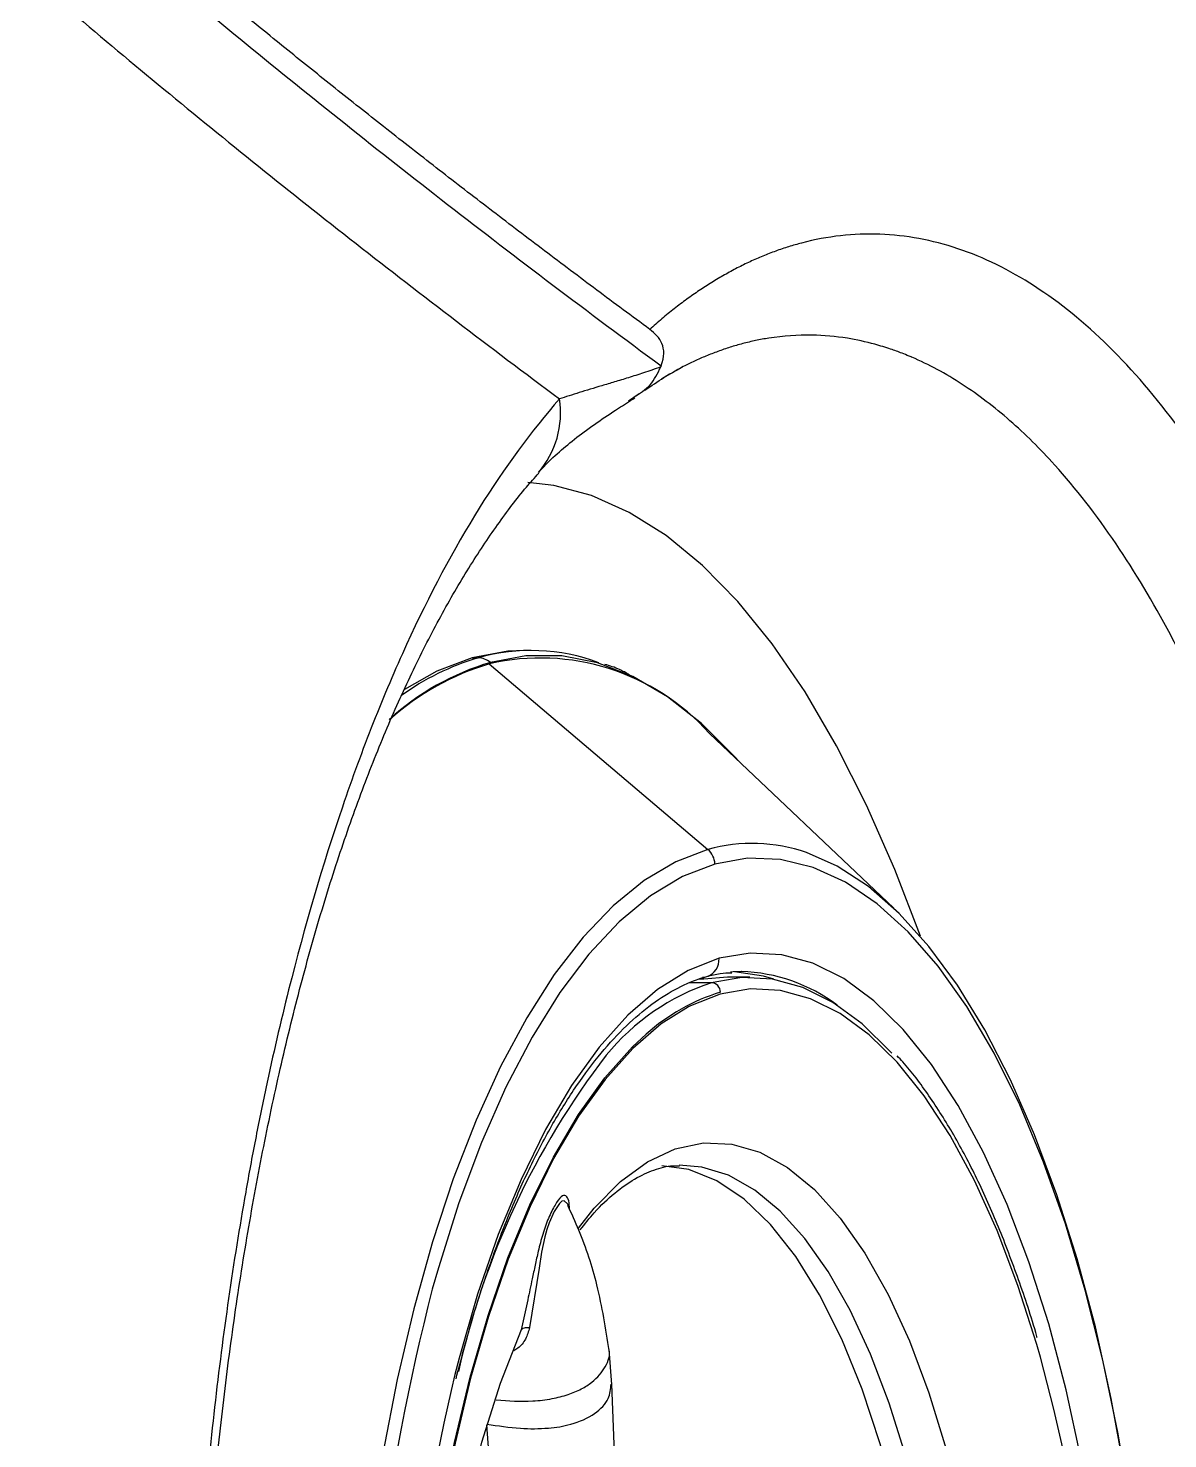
# Model space of a CAD drawing. Extents: x 398 to 508, y 623 to 782.
# Drawn here: x 405.809 to 408.19, y 690.327 to 693.274 of the extents above; entities that cross this region are included whole.
import ezdxf

# ---------------------------------------------------------------- set-up
doc = ezdxf.new("R2010")
doc.units = 0
doc.header["$MEASUREMENT"] = 0
doc.layers.add('GEOMETRY', color=2, linetype='Continuous', lineweight=25)

msp = doc.modelspace()

# ---------------------------------------------------------------- linework, layer by layer
at = {"layer": 'GEOMETRY'}
for p, q in [((407.0856, 692.5101), (407.0634, 692.4946)), ((406.8594, 691.974), (406.8469, 691.974)), ((406.7366, 691.9586), (406.749, 691.9586)), ((406.7724, 691.9459), (406.7746, 691.949)), ((406.7724, 691.9459), (407.229, 691.558)), ((407.6176, 691.4353), (407.2322, 691.8007)), ((407.2204, 691.2867), (407.2202, 691.2915)), ((407.27, 691.291), (407.2204, 691.2867)), ((407.3168, 691.291), (407.27, 691.291)), ((407.2362, 691.2797), (407.1894, 691.2797)), ((407.2204, 691.2867), (407.21, 691.2867)), ((406.8527, 690.6169), (406.8392, 690.554)), ((406.8392, 690.554), (406.8325, 690.5379)), ((407.0282, 690.4401), (407.0226, 690.5129)), ((407.0614, 689.6268), (407.0282, 690.4406)), ((406.8284, 689.5513), (406.7673, 690.356))]:
    msp.add_line(p, q, dxfattribs=at)
at = {"layer": 'GEOMETRY', "flags": 128}
for points in [[(407.6732, 691.3767), (407.6199, 691.5159), (407.5607, 691.6506), (407.498, 691.7746), (407.432, 691.8872), (407.363, 691.9879), (407.2914, 692.0762), (407.2176, 692.1516), (407.1419, 692.2138), (407.0646, 692.2625), (406.9862, 692.2975), (406.907, 692.3186), (406.8526, 692.3249)], [(406.8469, 691.974), (406.8113, 691.9724), (406.7366, 691.9586)], [(406.7366, 691.9586), (406.6625, 691.9307), (406.595, 691.8926)], [(407.2935, 691.7426), (407.2853, 691.7518), (407.2159, 691.8211), (407.1446, 691.8771), (407.0719, 691.9194), (406.9981, 691.9479), (406.9237, 691.9624), (406.849, 691.9627), (406.7746, 691.949)], [(407.229, 691.558), (407.1619, 691.5322), (407.0959, 691.4929), (407.0313, 691.4403), (406.9686, 691.3747), (406.9082, 691.2966), (406.8505, 691.2064), (406.7958, 691.1048), (406.7446, 690.9924), (406.6971, 690.8699), (406.6536, 690.7382), (406.6145, 690.598), (406.58, 690.4503), (406.5502, 690.2961)], [(407.2436, 691.5276), (407.1758, 691.5014), (407.109, 691.4611), (407.0438, 691.407), (406.9806, 691.3395), (406.9198, 691.259), (406.8618, 691.166), (406.8071, 691.0613), (406.756, 690.9455), (406.7088, 690.8195), (406.6659, 690.684), (406.6533, 690.6392)], [(408.1127, 690.1771), (408.086, 690.3369), (408.0542, 690.4907), (408.0174, 690.6373), (407.976, 690.7757), (407.9302, 690.9049), (407.8804, 691.0242), (407.8268, 691.1327), (407.7699, 691.2296), (407.71, 691.3143), (407.6475, 691.3861), (407.5829, 691.4447), (407.5166, 691.4896), (407.4491, 691.5205), (407.3807, 691.5372), (407.3121, 691.5396), (407.2436, 691.5276)], [(408.1002, 690.255), (408.0718, 690.4108), (408.0385, 690.5602), (408.0005, 690.7024), (407.9582, 690.8364), (407.9117, 690.9614), (407.8614, 691.0765), (407.8076, 691.181), (407.7506, 691.2742), (407.6909, 691.3555), (407.6288, 691.4244), (407.5646, 691.4805), (407.4989, 691.5233), (407.4353, 691.5515)], [(407.2523, 691.3306), (407.1875, 691.3051), (407.1238, 691.2655), (407.0617, 691.212), (407.0016, 691.145), (406.9442, 691.065), (406.8897, 690.9727), (406.8386, 690.8687), (406.7912, 690.7538), (406.748, 690.629), (406.7093, 690.495), (406.7006, 690.4612)], [(408.0091, 690.2838), (407.9775, 690.4291), (407.941, 690.5669), (407.8998, 690.6962), (407.8544, 690.8159), (407.805, 690.9251), (407.7521, 691.023), (407.696, 691.1089), (407.6371, 691.1821), (407.5759, 691.242), (407.5129, 691.2882), (407.4485, 691.3204), (407.3833, 691.3382), (407.3177, 691.3416), (407.2523, 691.3306)], [(407.2178, 691.2915), (407.2249, 691.2922), (407.2266, 691.2926)], [(407.613, 691.1326), (407.6107, 691.1352), (407.5512, 691.1935), (407.4899, 691.2385), (407.4272, 691.2698), (407.3638, 691.2872), (407.2999, 691.2905), (407.2362, 691.2797)], [(407.2989, 691.3028), (407.2819, 691.3023), (407.2765, 691.3019)], [(407.3666, 691.2867), (407.3455, 691.293), (407.2845, 691.3024)], [(407.9161, 690.5238), (407.8769, 690.6466), (407.8333, 690.7616), (407.7859, 690.8665), (407.735, 690.9605), (407.6811, 691.043), (407.6246, 691.1133), (407.5658, 691.1709), (407.5053, 691.2153), (407.4435, 691.2462), (407.3808, 691.2633), (407.3178, 691.2666), (407.255, 691.256), (407.1927, 691.2315), (407.1888, 691.2295)], [(407.1888, 691.2295), (407.1315, 691.1935), (407.0719, 691.1421), (407.0142, 691.0777), (406.959, 691.0009), (406.9067, 690.9122), (406.8576, 690.8123), (406.8121, 690.702), (406.7706, 690.582), (406.7334, 690.4534), (406.7008, 690.3171), (406.673, 690.1741), (406.6502, 690.0255), (406.6327, 689.8725), (406.6205, 689.7162), (406.6137, 689.5577), (406.6124, 689.3984), (406.6166, 689.2395)], [(406.6155, 689.239), (406.6113, 689.3984), (406.6126, 689.558), (406.6194, 689.7167), (406.6316, 689.8734), (406.6492, 690.0267), (406.672, 690.1756), (406.6999, 690.3189), (406.7326, 690.4555), (406.7698, 690.5844), (406.8114, 690.7046), (406.857, 690.8152), (406.9062, 690.9153), (406.9586, 691.0041), (407.014, 691.0811), (407.0717, 691.1456), (407.1002, 691.172)], [(406.9584, 690.767), (406.9914, 690.8085), (407.0462, 690.864), (407.103, 690.9055), (407.161, 690.9326), (407.2199, 690.9449), (407.2789, 690.9425), (407.3376, 690.9253), (407.3953, 690.8935), (407.4515, 690.8474), (407.5056, 690.7874), (407.5571, 690.7141), (407.6054, 690.6284), (407.6502, 690.5309), (407.6909, 690.4227), (407.7271, 690.3048), (407.7586, 690.1784), (407.785, 690.0448), (407.806, 689.9052), (407.8214, 689.761)], [(407.6887, 689.7786), (407.6721, 689.922), (407.6497, 690.0602), (407.6219, 690.192), (407.5889, 690.3158), (407.551, 690.4305), (407.5087, 690.5347), (407.4624, 690.6275), (407.4126, 690.7077), (407.3597, 690.7746), (407.3045, 690.8275), (407.2474, 690.8659), (407.1891, 690.8892), (407.1327, 690.8972)], [(407.7354, 689.7773), (407.7198, 689.9135), (407.6991, 690.0452), (407.6734, 690.1712), (407.6429, 690.2903), (407.6081, 690.4013), (407.5691, 690.5032), (407.5264, 690.5951), (407.4804, 690.6761), (407.4315, 690.7454), (407.3801, 690.8023), (407.3268, 690.8464), (407.2721, 690.8771), (407.2165, 690.8943), (407.1691, 690.8981)], [(406.9368, 690.8147), (406.9358, 690.8175), (406.9285, 690.824), (406.9239, 690.8228), (406.9189, 690.8182), (406.9082, 690.8012), (406.8974, 690.7781), (406.8924, 690.7642), (406.8881, 690.7489), (406.8814, 690.7162), (406.8763, 690.6833), (406.8566, 690.5588), (406.8566, 690.5588)], [(406.8392, 690.554), (406.7954, 690.442), (406.7564, 690.319), (406.7227, 690.1863), (406.6947, 690.0455), (406.6727, 689.898), (406.6569, 689.7455), (406.6475, 689.5897), (406.6445, 689.4322), (406.6482, 689.2748)]]:
    msp.add_lwpolyline(points, dxfattribs=at)
at = {"layer": 'GEOMETRY'}
for centre, radius, start, end in [((406.7292, 692.4711), 0.1922, 319.2661, 8.504), ((406.8595, 691.5654), 0.4084, 69.657, 105.6993), ((406.9375, 691.4123), 0.5609, 106.888, 131.8714), ((406.9345, 691.4115), 0.5585, 106.8688, 131.5193), ((406.9018, 691.4451), 0.5357, 106.57, 125.8981), ((406.7486, 691.919), 0.0396, 49.0512, 89.4417), ((406.8795, 691.4843), 0.4738, 41.8922, 103.0584), ((407.3219, 691.2271), 0.3436, 70.7249, 105.6792), ((407.2013, 691.5259), 0.0424, 2.342, 49.1822), ((407.2155, 691.3278), 0.0369, 287.4952, 4.2963), ((407.2895, 690.955), 0.3479, 52.885, 88.4481), ((407.3887, 690.824), 0.4805, 108.4974, 140.7594), ((407.3773, 690.8633), 0.4148, 107.1218, 131.9195), ((407.2353, 691.2598), 0.0199, 359.7757, 87.2717), ((408.3582, 690.0991), 1.6907, 142.5176, 167.4332), ((411.3476, 689.4391), 4.8453, 165.6601, 193.7962), ((404.3724, 689.5245), 3.6819, 1.8239, 15.7476), ((410.9088, 689.4457), 4.329, 166.4334, 195.7915)]:
    msp.add_arc(centre, radius, start, end, dxfattribs=at)
for points, knots in [([(404.2598, 695.1961), (404.2673, 695.1981), (404.2746, 695.1983), (404.2855, 695.1961), (404.2891, 695.1949), (404.2961, 695.1918), (404.2996, 695.1898), (404.3099, 695.1827), (404.3164, 695.1765), (404.3246, 695.1672), (404.3263, 695.1653), (404.3295, 695.1614), (404.331, 695.1595), (404.3355, 695.1538), (404.3382, 695.1502), (404.3422, 695.1451), (404.3434, 695.1435), (404.346, 695.1402), (404.3473, 695.1386), (404.3514, 695.1336), (404.3541, 695.1301), (404.3625, 695.1197), (404.3681, 695.1127), (404.3792, 695.0989), (404.3847, 695.092), (404.3959, 695.0781), (404.4014, 695.0712), (404.4519, 695.0091), (404.4977, 694.9539), (404.6382, 694.7884), (404.7359, 694.6782), (404.9397, 694.4581), (405.0458, 694.3481), (405.2664, 694.1277), (405.3809, 694.0174), (405.6186, 693.7965), (405.7417, 693.6859), (405.9966, 693.4643), (406.1283, 693.3532), (406.4004, 693.1303), (406.5407, 693.0183), (406.8298, 692.7938), (406.9785, 692.6813), (407.1315, 692.5686)], [0, 0, 0, 0, 0.007812, 0.007812, 0.011719, 0.011719, 0.015625, 0.015625, 0.023437, 0.023437, 0.025391, 0.025391, 0.027344, 0.027344, 0.03125, 0.03125, 0.033203, 0.033203, 0.035156, 0.035156, 0.039062, 0.039062, 0.046875, 0.046875, 0.054687, 0.054687, 0.0625, 0.0625, 0.125, 0.125, 0.25, 0.25, 0.375, 0.375, 0.5, 0.5, 0.625, 0.625, 0.75, 0.75, 0.875, 0.875, 1, 1, 1, 1]), ([(407.1074, 692.6449), (407.0889, 692.6586), (407.0518, 692.686), (406.9968, 692.727), (406.942, 692.7681), (406.8876, 692.8092), (406.8336, 692.8502), (406.78, 692.8911), (406.7269, 692.9319), (406.6743, 692.9726), (406.6223, 693.0131), (406.5708, 693.0534), (406.5198, 693.0936), (406.4693, 693.1337), (406.4193, 693.1736), (406.3698, 693.2133), (406.3208, 693.253), (406.2722, 693.2925), (406.2241, 693.3319), (406.1765, 693.3713), (406.1293, 693.4105), (406.0825, 693.4496), (406.0362, 693.4887), (405.9902, 693.5277), (405.9447, 693.5666), (405.8545, 693.6443), (405.7218, 693.7605), (405.5504, 693.9153), (405.3843, 694.0702), (405.2229, 694.2258), (405.0658, 694.3824), (404.913, 694.5409), (404.7893, 694.6737), (404.6926, 694.781), (404.6212, 694.8621), (404.5591, 694.9338), (404.5058, 694.9963), (404.461, 695.05), (404.429, 695.0894), (404.409, 695.1135), (404.4009, 695.1233), (404.3928, 695.133), (404.3848, 695.1428), (404.3768, 695.1527), (404.3688, 695.1628), (404.3609, 695.1732), (404.3555, 695.1799), (404.3528, 695.1832)], [0, 0, 0, 0, 0.0158919, 0.0318084, 0.0477383, 0.0636706, 0.0795941, 0.0954979, 0.1113708, 0.1272017, 0.1429817, 0.1587114, 0.1743932, 0.1900301, 0.2056246, 0.2211794, 0.2366973, 0.252181, 0.2676332, 0.2830565, 0.2984534, 0.3138267, 0.3291789, 0.3445125, 0.3598302, 0.3751346, 0.43627, 0.4973978, 0.5586844, 0.6203009, 0.6824109, 0.7451822, 0.8087771, 0.8408249, 0.8729326, 0.9049911, 0.9262833, 0.9474814, 0.968558, 0.9724935, 0.976423, 0.9803461, 0.9842623, 0.9881728, 0.992084, 0.9960115, 1, 1, 1, 1]), ([(404.1797, 695.0174), (404.1915, 695.0205), (404.2028, 695.0183), (404.2194, 695.0077), (404.2248, 695.003), (404.2355, 694.9916), (404.2408, 694.9847), (404.2513, 694.9709), (404.2567, 694.9644), (404.2673, 694.9513), (404.2727, 694.9446), (404.2888, 694.9247), (404.2995, 694.9114), (404.3537, 694.845), (404.398, 694.7921), (404.5336, 694.6331), (404.6278, 694.5273), (404.9221, 694.21), (405.1337, 693.9985), (405.4752, 693.68), (405.593, 693.5737), (405.8367, 693.3607), (405.9626, 693.254), (406.2223, 693.0397), (406.3562, 692.9322), (406.6318, 692.7163), (406.7735, 692.608), (406.9192, 692.4995)], [0, 0, 0, 0, 0.015625, 0.015625, 0.023438, 0.023438, 0.03125, 0.03125, 0.039063, 0.039063, 0.046875, 0.046875, 0.0625, 0.0625, 0.125, 0.125, 0.25, 0.25, 0.5, 0.5, 0.625, 0.625, 0.75, 0.75, 0.875, 0.875, 1, 1, 1, 1]), ([(407.106, 686.2362), (407.1107, 686.232), (407.12, 686.2238), (407.134, 686.2119), (407.148, 686.2004), (407.1621, 686.1893), (407.1763, 686.1785), (407.1905, 686.1682), (407.2048, 686.1582), (407.2191, 686.1486), (407.2334, 686.1394), (407.2478, 686.1305), (407.2623, 686.1221), (407.2768, 686.1141), (407.2913, 686.1064), (407.3058, 686.0991), (407.3204, 686.0922), (407.335, 686.0858), (407.3497, 686.0797), (407.3644, 686.074), (407.3791, 686.0687), (407.3938, 686.0638), (407.4086, 686.0593), (407.4234, 686.0553), (407.4382, 686.0516), (407.453, 686.0483), (407.4678, 686.0454), (407.4826, 686.043), (407.4975, 686.0409), (407.5123, 686.0393), (407.5272, 686.038), (407.5421, 686.0371), (407.557, 686.0367), (407.5718, 686.0366), (407.5867, 686.037), (407.6016, 686.0378), (407.6165, 686.0389), (407.6313, 686.0405), (407.6462, 686.0424), (407.661, 686.0448), (407.6759, 686.0476), (407.6907, 686.0507), (407.7055, 686.0543), (407.7203, 686.0583), (407.735, 686.0626), (407.7498, 686.0674), (407.7645, 686.0726), (407.7792, 686.0781), (407.7939, 686.0841), (407.8085, 686.0905), (407.8231, 686.0972), (407.8377, 686.1044), (407.8523, 686.1119), (407.8668, 686.1199), (407.8812, 686.1282), (407.8957, 686.1369), (407.91, 686.146), (407.9244, 686.1555), (407.9387, 686.1654), (407.9529, 686.1757), (407.9671, 686.1864), (407.9813, 686.1974), (407.9953, 686.2089), (408.0094, 686.2207), (408.0234, 686.2329), (408.0373, 686.2454), (408.0511, 686.2584), (408.1109, 686.3162), (408.2137, 686.4358), (408.3512, 686.6503), (408.4767, 686.905), (408.5887, 687.1959), (408.6855, 687.5189), (408.7663, 687.8693), (408.8299, 688.2422), (408.8759, 688.632), (408.9036, 689.0334), (408.913, 689.4405), (408.9038, 689.8476), (408.8763, 690.249), (408.8305, 690.6388), (408.7671, 691.0116), (408.6865, 691.362), (408.5899, 691.6851), (408.478, 691.976), (408.3526, 692.2307), (408.2152, 692.4453), (408.0677, 692.617), (407.9124, 692.7429), (407.7518, 692.8216), (407.5883, 692.8518), (407.4699, 692.8385), (407.3977, 692.8178), (407.3707, 692.8087), (407.3438, 692.7982), (407.317, 692.7865), (407.2903, 692.7734), (407.2637, 692.7589), (407.2372, 692.7432), (407.2109, 692.7262), (407.1847, 692.7079), (407.1587, 692.6882), (407.1329, 692.6674), (407.1159, 692.6524), (407.1074, 692.6449)], [0, 0, 0, 0, 0.002841, 0.005682, 0.008523, 0.011364, 0.014206, 0.017048, 0.01989, 0.022732, 0.025574, 0.028417, 0.031259, 0.034102, 0.036945, 0.039788, 0.04263, 0.045473, 0.048316, 0.051158, 0.054001, 0.056844, 0.059686, 0.062529, 0.065371, 0.068213, 0.071056, 0.073898, 0.07674, 0.079582, 0.082424, 0.085266, 0.088109, 0.090951, 0.093793, 0.096635, 0.099477, 0.102319, 0.105161, 0.108003, 0.110845, 0.113688, 0.11653, 0.119372, 0.122214, 0.125056, 0.127899, 0.130741, 0.133584, 0.136426, 0.139269, 0.142111, 0.144954, 0.147796, 0.150639, 0.153482, 0.156324, 0.159167, 0.162009, 0.164852, 0.167695, 0.170537, 0.17338, 0.176222, 0.179064, 0.181907, 0.184749, 0.187591, 0.218837, 0.250079, 0.281321, 0.312564, 0.343809, 0.375055, 0.406302, 0.437549, 0.468796, 0.500043, 0.531289, 0.562534, 0.593778, 0.625022, 0.656266, 0.68751, 0.718755, 0.75, 0.781247, 0.812495, 0.843744, 0.874989, 0.906226, 0.937468, 0.942679, 0.947891, 0.953103, 0.958315, 0.963527, 0.968739, 0.973951, 0.979162, 0.984373, 0.989583, 0.994792, 1, 1, 1, 1]), ([(407.1315, 692.5686), (407.1315, 692.5686), (407.1315, 692.5686), (407.1315, 692.5686), (407.1458, 692.6073), (407.1293, 692.6287), (407.1074, 692.6449)], [0, 0, 0, 0, 0.0000139, 0.0000789, 0.0000789, 0.5481036, 0.5481036, 0.5481036, 0.5481036]), ([(407.1876, 686.3113), (407.2037, 686.303), (407.255, 686.2765), (407.337, 686.2553), (407.4346, 686.2454), (407.525, 686.253), (407.6106, 686.2753), (407.6795, 686.3043), (407.7333, 686.3337), (407.7742, 686.3598), (407.8124, 686.3874), (407.853, 686.4201), (407.8969, 686.4599), (407.9741, 686.5388), (408.0766, 686.6685), (408.1838, 686.8469), (408.2704, 687.0237), (408.3413, 687.1933), (408.3918, 687.3356), (408.4252, 687.4407), (408.4443, 687.5035), (408.4657, 687.5785), (408.4892, 687.6663), (408.5143, 687.7678), (408.5404, 687.8835), (408.5661, 688.0103), (408.5897, 688.1415), (408.6101, 688.2694), (408.627, 688.3899), (408.6409, 688.5025), (408.6523, 688.6067), (408.6626, 688.7152), (408.672, 688.8306), (408.6803, 688.9557), (408.6865, 689.0796), (408.6908, 689.2022), (408.6934, 689.3231), (408.6947, 689.5243), (408.6885, 689.8123), (408.6696, 690.0963), (408.6496, 690.3008), (408.6351, 690.4288), (408.6165, 690.569), (408.5931, 690.7204), (408.5639, 690.8841), (408.5301, 691.0464), (408.4946, 691.1949), (408.4619, 691.3173), (408.4331, 691.4153), (408.4058, 691.5017), (408.3783, 691.583), (408.3486, 691.6646), (408.3184, 691.7418), (408.2879, 691.8144), (408.2572, 691.8827), (408.2264, 691.9468), (408.1698, 692.057), (408.0812, 692.2052), (407.9679, 692.351), (407.8596, 692.4582), (407.7599, 692.5341), (407.6907, 692.5714), (407.6553, 692.5866), (407.6553, 692.5866), (407.6553, 692.5866), (407.6553, 692.5866), (407.6553, 692.5866), (407.6553, 692.5866), (407.6553, 692.5866), (407.6553, 692.5866), (407.6552, 692.5866), (407.655, 692.5867), (407.6544, 692.587), (407.6525, 692.5878), (407.6458, 692.5906), (407.6317, 692.5963), (407.6079, 692.6049), (407.5699, 692.6165), (407.5151, 692.6284), (407.4412, 692.635), (407.3772, 692.6306), (407.329, 692.6218), (407.3019, 692.6154), (407.2756, 692.6077), (407.25, 692.599), (407.2252, 692.5893), (407.2011, 692.5787), (407.17, 692.5637), (407.1472, 692.5499), (407.132, 692.5408)], [0, 0, 0, 0, 0.010745, 0.034306, 0.053831, 0.074557, 0.093316, 0.110107, 0.120207, 0.129431, 0.137779, 0.14627, 0.157428, 0.168499, 0.201182, 0.23309, 0.253586, 0.275321, 0.298293, 0.304081, 0.311061, 0.319234, 0.328599, 0.339155, 0.350903, 0.363842, 0.376862, 0.389001, 0.40026, 0.410639, 0.420137, 0.428756, 0.440058, 0.451189, 0.46215, 0.47294, 0.483559, 0.494008, 0.525865, 0.559272, 0.569682, 0.581391, 0.594398, 0.608704, 0.62431, 0.641892, 0.657204, 0.670245, 0.681013, 0.689509, 0.699528, 0.709317, 0.718877, 0.728207, 0.737308, 0.746179, 0.75482, 0.784917, 0.816649, 0.838716, 0.861507, 0.88502, 0.88502, 0.885021, 0.885021, 0.885022, 0.885023, 0.885025, 0.885029, 0.885037, 0.885052, 0.885085, 0.885164, 0.885429, 0.886329, 0.889597, 0.894826, 0.902013, 0.914643, 0.930752, 0.950338, 0.956424, 0.962358, 0.968142, 0.973774, 0.979255, 0.984584, 0.989763, 1, 1, 1, 1]), ([(407.1307, 692.5665), (407.1176, 692.5617), (407.1059, 692.5577), (407.0836, 692.5503), (407.0731, 692.547), (407.053, 692.5408), (407.0434, 692.5378), (407.0249, 692.5323), (407.0161, 692.5296), (406.9907, 692.522), (406.975, 692.5172), (406.9457, 692.5081), (406.932, 692.5038), (406.9192, 692.4995)], [0, 0, 0, 0, 0.125, 0.125, 0.25, 0.25, 0.375, 0.375, 0.5, 0.5, 0.75, 0.75, 1, 1, 1, 1]), ([(407.0751, 692.5036), (407.087, 692.5111), (407.1114, 692.5265), (407.1242, 692.553), (407.1307, 692.5665)], [0, 0, 0, 0, 0.4924306, 1, 1, 1, 1]), ([(407.0974, 692.5176), (407.1108, 692.5269), (407.1374, 692.5453), (407.1626, 692.559), (407.1751, 692.5658)], [0, 0, 0, 0, 0.502985, 1, 1, 1, 1]), ([(407.1307, 692.5665), (407.1307, 692.5665), (407.1307, 692.5665), (407.1307, 692.5665), (407.131, 692.5672), (407.1312, 692.5679), (407.1315, 692.5686)], [0.548103577, 0.548103577, 0.548103577, 0.548103577, 0.548117617, 0.548117617, 0.54822391, 0.557895898, 0.557895898, 0.557895898, 0.557895898]), ([(406.9192, 692.4995), (406.8604, 692.433), (406.8045, 692.3567), (406.698, 692.1856), (406.6474, 692.0907), (406.5757, 691.9342), (406.5525, 691.8797), (406.5074, 691.7658), (406.4859, 691.7071), (406.4242, 691.5259), (406.3868, 691.3985), (406.3363, 691.1974), (406.3204, 691.1287), (406.2979, 691.0232), (406.2907, 690.9875), (406.2766, 690.9155), (406.2699, 690.8789), (406.2374, 690.6956), (406.2158, 690.5457), (406.1811, 690.2395), (406.1679, 690.0832), (406.1568, 689.8838), (406.1549, 689.8437), (406.1515, 689.7632), (406.1501, 689.723), (406.1468, 689.6025), (406.1457, 689.5224), (406.1456, 689.2824), (406.1499, 689.1231), (406.163, 688.885), (406.1684, 688.8059), (406.1783, 688.6873), (406.1819, 688.6479), (406.1896, 688.5697), (406.1937, 688.531), (406.2154, 688.3384), (406.2369, 688.1888), (406.2754, 687.9709), (406.2892, 687.8994), (406.3116, 687.7937), (406.3193, 687.7588), (406.3353, 687.6895), (406.3436, 687.6551), (406.386, 687.4854), (406.4235, 687.3575), (406.5054, 687.1169), (406.5497, 687.0041), (406.6217, 686.8465), (406.6466, 686.7958), (406.6977, 686.6996), (406.7239, 686.654), (406.8043, 686.5246), (406.8605, 686.4481), (406.9193, 686.3815)], [0, 0, 0, 0, 0.0625, 0.0625, 0.125, 0.125, 0.15625, 0.15625, 0.1875, 0.1875, 0.25, 0.25, 0.28125, 0.28125, 0.296875, 0.296875, 0.3125, 0.3125, 0.375, 0.375, 0.4375, 0.4375, 0.453125, 0.453125, 0.46875, 0.46875, 0.5, 0.5, 0.5625, 0.5625, 0.59375, 0.59375, 0.609375, 0.609375, 0.625, 0.625, 0.6875, 0.6875, 0.71875, 0.71875, 0.734375, 0.734375, 0.75, 0.75, 0.8125, 0.8125, 0.875, 0.875, 0.90625, 0.90625, 0.9375, 0.9375, 1, 1, 1, 1]), ([(406.8763, 692.3468), (406.8796, 692.3506), (406.8899, 692.3627), (406.9162, 692.3875), (406.9531, 692.4181), (406.9952, 692.449), (407.0358, 692.4764), (407.0648, 692.4943), (407.0764, 692.5015)], [0, 0, 0, 0, 0.104409, 0.332306, 0.531721, 0.719383, 0.886931, 1, 1, 1, 1]), ([(406.8756, 686.5357), (406.8618, 686.5514), (406.8277, 686.5901), (406.7738, 686.6645), (406.7144, 686.757), (406.6564, 686.8603), (406.5999, 686.9743), (406.5454, 687.0987), (406.4935, 687.2327), (406.4452, 687.3746), (406.4002, 687.5245), (406.3586, 687.6821), (406.3202, 687.8487), (406.2853, 688.0232), (406.2542, 688.2047), (406.2272, 688.3919), (406.2045, 688.5835), (406.1863, 688.7782), (406.1728, 688.9747), (406.164, 689.1716), (406.1599, 689.3678), (406.1605, 689.5628), (406.1657, 689.7571), (406.1753, 689.9513), (406.1896, 690.1451), (406.2085, 690.3374), (406.2318, 690.5271), (406.2596, 690.7129), (406.2916, 690.8938), (406.3277, 691.0684), (406.3675, 691.2356), (406.4108, 691.3944), (406.4573, 691.544), (406.5065, 691.6835), (406.5586, 691.8139), (406.6134, 691.9351), (406.6706, 692.0467), (406.7294, 692.148), (406.7894, 692.2376), (406.8385, 692.3033), (406.8672, 692.3348), (406.8759, 692.3443)], [0, 0, 0, 0, 0.017684, 0.043704, 0.069091, 0.094735, 0.120588, 0.146585, 0.172641, 0.198752, 0.224236, 0.25015, 0.276426, 0.302998, 0.329789, 0.356719, 0.383701, 0.410629, 0.437422, 0.464013, 0.490351, 0.516406, 0.542386, 0.568655, 0.595144, 0.621811, 0.648606, 0.675469, 0.702325, 0.729097, 0.755719, 0.782132, 0.808283, 0.83413, 0.859757, 0.885666, 0.911547, 0.93738, 0.963146, 0.988839, 1, 1, 1, 1]), ([(407.0649, 691.9232), (407.0581, 691.9271), (407.0413, 691.9366), (407.024, 691.9417), (407.0137, 691.9447)], [0, 0, 0, 0, 0.405968, 1, 1, 1, 1]), ([(406.7029, 690.452), (406.7133, 690.4918), (406.7348, 690.5736), (406.7722, 690.6883), (406.8134, 690.7973), (406.8578, 690.897), (406.905, 690.9868), (406.9545, 691.0661), (407.0058, 691.1344), (407.0586, 691.1913), (407.1122, 691.2367), (407.1657, 691.2701), (407.2038, 691.286), (407.224, 691.2919), (407.2267, 691.2927)], [0, 0, 0, 0, 0.085688, 0.176388, 0.266967, 0.357404, 0.447678, 0.537778, 0.627721, 0.717581, 0.807482, 0.897733, 0.985913, 1, 1, 1, 1]), ([(407.2267, 691.2927), (407.236, 691.2952), (407.2535, 691.2999), (407.2709, 691.3003), (407.2791, 691.3005)], [0, 0, 0, 0, 0.532005, 1, 1, 1, 1]), ([(407.917, 690.5372), (407.9167, 690.5383), (407.9051, 690.5813), (407.8784, 690.6596), (407.837, 690.7704), (407.7916, 690.8715), (407.7431, 690.9635), (407.6912, 691.0443), (407.6516, 691.0987), (407.6285, 691.1225), (407.6244, 691.1267)], [0, 0, 0, 0, 0.004415, 0.164305, 0.324299, 0.484418, 0.644682, 0.805103, 0.965667, 1, 1, 1, 1]), ([(406.9621, 690.763), (406.972, 690.7755), (406.9961, 690.806), (407.0346, 690.8415), (407.0766, 690.8715), (407.1173, 690.8896), (407.1476, 690.898), (407.165, 690.8971), (407.1694, 690.8969)], [0, 0, 0, 0, 0.134332, 0.328777, 0.523796, 0.722128, 0.929193, 1, 1, 1, 1]), ([(406.9402, 690.8055), (406.9398, 690.8121), (406.9391, 690.8255), (406.9327, 690.8358), (406.9228, 690.835), (406.9095, 690.8158), (406.8962, 690.7898), (406.8839, 690.7551), (406.875, 690.7205), (406.868, 690.6893), (406.8607, 690.6543), (406.8557, 690.6312), (406.8527, 690.6169)], [0, 0, 0, 0, 0.098181, 0.200882, 0.304123, 0.41013, 0.522744, 0.62286, 0.716783, 0.794215, 0.87227, 1, 1, 1, 1]), ([(407.0228, 690.5108), (407.0156, 690.5566), (407.0022, 690.6416), (406.9691, 690.7438), (406.9442, 690.7971), (406.9361, 690.8143)], [0, 0, 0, 0, 0.442243, 0.81953, 1, 1, 1, 1]), ([(406.8566, 690.5588), (406.8542, 690.5508), (406.8494, 690.5348), (406.8369, 690.518), (406.8266, 690.512), (406.8236, 690.5103)], [0, 0, 0, 0, 0.4240146, 0.8339055, 1, 1, 1, 1]), ([(406.8392, 690.554), (406.8399, 690.5549), (406.8413, 690.5567), (406.8454, 690.5585), (406.8507, 690.5593), (406.8547, 690.559), (406.8566, 690.5588)], [0, 0, 0, 0, 0.243848, 0.499997, 0.756147, 1, 1, 1, 1]), ([(406.7869, 690.4081), (406.8122, 690.4061), (406.8505, 690.403), (406.902, 690.4095), (406.9364, 690.418), (406.9647, 690.4299), (406.9942, 690.4487), (407.0167, 690.4767), (407.026, 690.5014), (407.0225, 690.5127), (407.0225, 690.5129)], [0, 0, 0, 0, 0.236152, 0.35693, 0.462235, 0.5575, 0.647398, 0.8219, 0.996401, 1, 1, 1, 1]), ([(406.7672, 690.3572), (406.7905, 690.3537), (406.8324, 690.3473), (406.8924, 690.3473), (406.9476, 690.3559), (406.9946, 690.3771), (407.024, 690.4086), (407.0259, 690.4305), (407.0268, 690.4406)], [0, 0, 0, 0, 0.210386, 0.379211, 0.517926, 0.693793, 0.858132, 1, 1, 1, 1])]:
    msp.add_open_spline(points, degree=3, knots=knots, dxfattribs=at)

doc.saveas('drawing.dxf')
